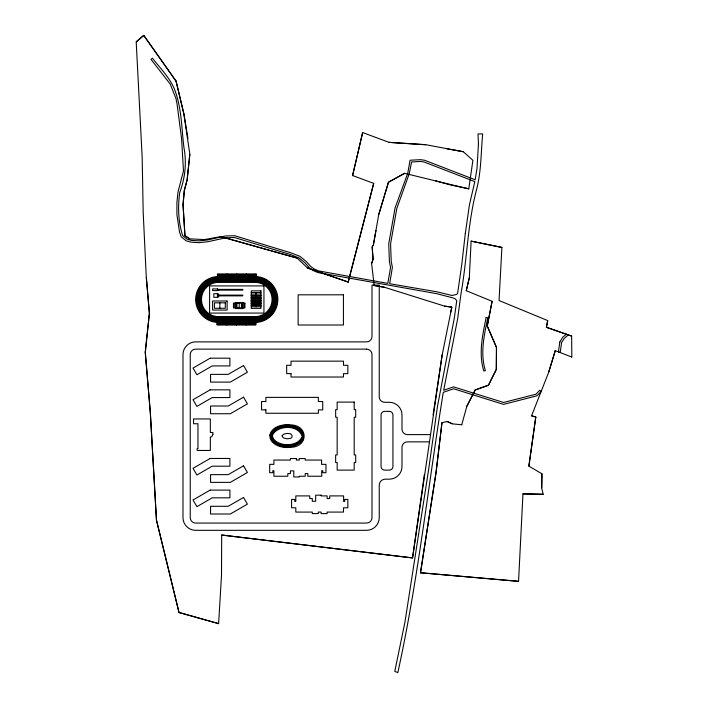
<?xml version="1.0" encoding="UTF-8"?>
<svg xmlns="http://www.w3.org/2000/svg" width="708" height="708" viewBox="0 0 708 708"><rect width="100%" height="100%" fill="white"/><g stroke="black" fill="none" stroke-linecap="round" stroke-linejoin="round"><path stroke-width="1.06" d="M450.66 312.21L451.819 307.184L442.181 354.85L412.578 557.904L221.692 535L221.498 575.471L218.613 623.66L179.027 612.5L156.468 520.141L150.264 412.401L145.22 352.265L149.353 313.281L146.291 277.527L143.175 211.958L142.175 157.397L136.202 41.852L143.706 35.4L136.299 41.852M518.557 581.33L420.446 572.754L518.557 581.33L522.964 493.865L543.169 494.29L541.673 487.83L541.921 473.767L528.832 466.112L535.788 416.977L528.929 466.13M522.964 493.865L543.169 494.29M272.695 435.889L272.695 436.332M271.969 435.854L272.217 434.464A6.284 6.284 0 0 1 272.598 433.544C278.58 422.552 305.272 425.756 302.077 438.358M492.095 301.298L487.263 326.043L496.441 347.309L487.272 326.069L492.095 301.298L466.28 290.714L469.315 277.766L471.121 241.101L501.91 247.446L499.043 300.528L547.7 320.582L546.443 327.317L571.657 336.105L571.798 357.071M187.956 138.591L183.983 114.138L176.026 80.969L183.885 114.156L189.859 154.406L187.098 179.859L184.275 190.47L183.045 204.621L184.974 235.64L189.514 238.826L204.417 239.578L220.834 236.596L297.272 258.146L307.458 267.943L348.248 282.067L307.396 268.005M425.641 144.759L389.117 142.37L425.65 144.662L463.386 151.786L472.9 160.344L468.785 188.806L451.155 185.107L435.871 180.974L468.731 188.85M441.996 422.605L436.075 472.625L420.49 572.807L435.986 472.608L441.96 422.649L447.332 421.526L452.226 423.835L461.828 424.791M444.659 306.148L451.784 307.13L444.651 306.148L384.462 287.262L374.169 285.474M433.101 414.853L442.181 354.85M375.939 230.534L373.328 244.959L372.187 246.933L373.019 259.34L371.576 263.482L373.107 259.349L372.178 246.959L373.417 244.977L378.753 214.391L388.462 182.222L404.604 173.327L435.871 180.974M463.395 151.698L446.589 148.715M384.462 287.262L374.205 285.519L371.585 263.456M501.91 247.446L471.068 241.145M301.741 437.075C298.05 446.633 279.58 447.111 273.554 438.88M466.253 290.661L469.315 277.766M404.64 173.327L388.48 182.195L378.842 214.418M531.593 415.853L535.823 417.03L531.566 415.791L548.868 371.842L555.284 350.593L548.78 371.806M461.74 424.765L466.793 406.454L475.201 389.958L466.714 406.427M220.834 236.684L297.272 258.146M272.943 434.597L273.784 432.969M352.566 175.628L362.629 132.546L389.126 142.379M373.691 183.337L348.186 282.094L373.718 183.39L352.602 175.54L362.655 132.6M555.231 350.619L571.763 357.036M547.665 320.662L546.408 327.264L571.63 336.061M447.323 421.614L452.253 423.747M301.989 438.553C296.953 448.084 275.5 447.244 272.235 437.792A5.478 5.478 0 0 1 271.961 436.101M541.894 473.723L541.762 487.821M189.54 238.746L184.903 235.684L183.045 204.621L184.363 190.487L187.186 179.876L189.771 154.415M273.943 432.747C280.89 425.313 297.245 425.269 301.758 435.243M146.379 277.518L149.441 313.281L145.308 352.265L150.353 412.392L156.468 520.141L179 612.473L218.675 623.615M217.445 274.465L256.092 274.465M217.445 274.952L256.092 274.952M217.445 275.43L256.092 275.43M217.445 289.395L242.809 289.395L242.809 290.121L217.445 290.121M251.26 292.51L260.925 292.51M217.445 293.988L218.657 293.988L218.657 294.829L217.445 294.829M251.26 294.165L260.925 294.024M217.445 295.13L242.809 295.13L242.809 295.856L217.445 295.856M251.26 295.546L260.925 295.546M251.26 295.687L260.925 295.687M217.445 296.156L218.657 296.156L218.657 297.006L217.445 297.006M251.26 297.148L260.925 297.148M251.26 297.28L260.925 297.28M251.26 298.741L260.925 298.741M251.26 298.882L260.925 298.882M251.26 300.334L260.925 300.334M251.26 300.475L260.925 300.475M251.26 301.935L260.925 301.935M251.26 302.068L260.925 302.068M235.26 303.121L243.109 303.121M251.26 303.528L260.925 303.528M251.26 303.67L260.925 303.67M251.26 305.051L260.925 305.051M251.26 305.192L260.925 305.192M251.26 306.706L260.925 306.706M235.26 307.953L243.109 307.953M217.135 323.556L255.783 323.556M217.135 324.043L255.783 324.043M217.135 324.521L255.783 324.521M430.163 434.606L407.427 434.606A5.434 5.434 0 0 1 401.994 429.172L401.994 414.985A12.682 12.682 0 0 0 389.311 402.303L384.674 402.303A5.434 5.434 0 0 1 379.24 396.869L379.24 285.112L371.992 285.112L371.992 336.45A5.434 5.434 0 0 1 366.558 341.884L195.673 341.884A12.682 12.682 0 0 0 182.991 354.566L182.991 517.636A12.682 12.682 0 0 0 195.673 530.319L366.558 530.319A12.682 12.682 0 0 0 379.24 517.636L379.24 485.21A6.036 6.036 0 0 1 385.276 479.166L389.311 479.166A12.682 12.682 0 0 0 401.994 466.492L401.994 447.288A5.434 5.434 0 0 1 407.427 441.854L429.101 441.854M221.639 535.053L412.525 557.948L424.384 474.378M273.412 438.65L272.828 437.225M256.163 292.51L256.163 306.706M256.022 292.51L256.022 306.706M246.428 273.978L246.428 275.916M246.119 323.078L246.119 325.007M242.056 303.121L242.056 307.953M241.446 303.121L241.446 307.953M239.189 302.511L239.189 308.555M236.923 303.121L236.923 307.953M236.773 273.978L236.773 275.916M236.454 323.078L236.454 325.007M236.322 303.121L236.322 307.953M227.109 273.978L227.109 275.916M226.799 323.078L226.799 325.007M219.861 302.82L219.861 308.254M218.657 289.395L218.657 290.121M218.657 295.13L218.657 295.856M271.244 436.075L271.244 436.101A6.204 6.204 0 0 0 271.536 437.96C277.094 448.934 296.537 448.907 302.767 438.588A6.31 6.31 0 0 0 302.935 433.995C300.643 425.243 279.129 423.234 272.996 431.615A9.408 9.408 0 0 0 272.792 431.88L272.491 432.287A8.16 8.16 0 0 0 272.12 432.88L272.022 433.075A7.372 7.372 0 0 0 271.775 433.597L271.553 434.172A6.248 6.248 0 0 0 271.244 435.898L271.244 436.048M270.518 436.048C273.518 449.748 296.36 450.208 303.228 439.323C306.829 422.136 273.111 420.251 270.518 436.048M496.432 347.292L496.281 369.372L488.414 385.179L475.174 389.975L488.467 385.24L496.37 369.399L496.529 347.292M478.449 143.945L476.997 168.477L475.156 179.788L424.499 160.22L420.366 159.689L410.056 160.22L407.764 173.212L395.073 207.904L388.727 243.826L389.418 261.783L390.568 267.359L387.816 283.404L318.432 270.872L313.998 268.89L310.555 266.288L306.201 261.473L299.856 256.278L290.917 252.844L234.675 235.72L225.737 235.95L207.32 240.003L198.683 240.844L191.425 240.384L186.992 239.162L182.637 235.569C178.212 221.728 177.735 206.807 179.735 192.47C185.16 177.938 186.797 162.831 183.93 147.459C181.549 128.228 181.691 108.041 174.69 89.766C169.867 77.685 160.265 68.357 152.45 58.206L150.999 59.357L170.177 84.04L175.911 98.323L176.982 103.518L181.567 138.52L183.478 171L177.974 192.089L176.903 202.709L176.903 214.48L179.425 231.525L181.106 236.64L186.151 240.844L191.116 242.145L198.683 242.676L207.621 241.764L226.038 237.791L234.366 237.481L290.386 254.526L298.944 257.88L304.9 262.774L309.334 267.668L313.078 270.491L317.892 272.553L436.571 293.652L452.465 297.776L455.058 298.688L456.74 300.679L454.297 318.104L437.482 406.365L428.473 470.625L404.932 622.244L394.772 671.379L397.825 672.6C418.163 580.109 428.083 485.706 443.296 392.303L453.607 388.789L503.512 404.374L536.983 395.816L541.107 391.542L539.744 390.25L535.991 394.214L503.583 402.463L453.536 386.878L443.677 390.241L457.66 318.715L460.943 294.032C467.103 259.588 467.572 224.224 476.378 190.257C481.325 171.876 480.936 152.751 482.652 133.936L477.989 133.936L478.449 143.945M269.863 435.075C269.244 442.597 277.704 446.686 284.085 447.323A26.594 26.594 0 0 0 290.448 447.323C308.67 447.111 308.67 425.092 290.448 424.88A26.594 26.594 0 0 0 284.085 424.88C278.2 425.596 271.093 428.614 269.863 435.075M282.085 435.863L283.227 437.765L286.315 438.695A10.107 10.107 0 0 0 288.696 438.633C293.776 438.827 292.9 432.898 288.209 433.508A10.107 10.107 0 0 0 285.837 433.561L283.227 434.438L282.085 435.863M465.298 233.587L461.784 264.456L457.58 293.572L456.288 294.493L452.005 295.484L436.951 291.811L389.648 283.713L392.4 267.359L391.25 261.553L390.568 243.897L396.834 208.364L409.286 173.522L411.578 161.982L420.295 161.451L424.039 161.982L474.829 181.611L469.431 204.851L465.298 233.587M559.833 341.946L558.453 351.876L560.214 352.566L561.586 342.557L564.188 338.504L568.312 334.911L566.329 334.229L562.736 337.282L559.833 341.946M486.166 317.414C482.635 334.99 478.36 353.274 483.794 370.983L485.396 370.673C479.989 353.177 484.237 335.088 487.768 317.715L486.166 317.414M212.869 434.624L211.603 436.933L210.329 436.933L210.329 450.447L197.169 450.447L197.169 448.518L197.957 448.518L197.957 423.747L193.576 423.747L193.576 418.941L210.329 418.941L210.329 432.5L212.869 432.5L212.869 434.624M143.777 35.409L175.947 81.004L143.777 35.409M210.143 358.186L193.036 368.063L196.904 374.762L212.214 365.921L229.905 365.921L229.905 358.186L210.143 358.186M243.543 365.532L228.233 374.373L210.55 374.373L210.55 382.099L230.304 382.099L247.411 372.222L243.543 365.532M210.143 389.834L193.036 399.71L196.904 406.401L212.214 397.56L229.905 397.56L229.905 389.834L210.143 389.834M243.543 397.17L228.233 406.011L210.55 406.011L210.55 413.738L230.304 413.738L247.411 403.861L243.543 397.17M210.143 458.457L193.036 468.333L196.904 475.033L212.214 466.191L229.905 466.191L229.905 458.457L210.143 458.457M243.543 465.802L228.233 474.643L210.55 474.643L210.55 482.369L230.304 482.369L247.411 472.493L243.543 465.802M210.143 490.104L193.036 499.981L196.904 506.671L212.214 497.83L229.905 497.83L229.905 490.104L210.143 490.104M243.543 497.441L228.233 506.282L210.55 506.282L210.55 514.008L230.304 514.008L247.411 504.131L243.543 497.441M291.015 373.62L286.669 373.647L286.669 365.293L291.015 365.293L291.015 361.151L343.495 361.151L343.495 365.293L347.84 365.293L347.84 373.647L343.495 373.647L343.495 377.028L291.015 377.028L291.015 373.62M265.889 409.852L261.544 409.879L261.544 401.516L265.889 401.516L265.889 397.374L318.361 397.374L318.361 401.516L322.715 401.516L322.715 409.879L318.361 409.879L318.361 413.26L265.889 413.26L265.889 409.852M256.092 273.978L217.445 273.978L217.445 275.916L256.092 275.916L256.092 273.978M254.889 276.518L218.657 276.518A22.975 22.975 0 0 0 195.682 299.493A22.975 22.975 0 0 0 218.657 322.467L254.889 322.467A22.975 22.975 0 0 0 277.863 299.493A22.975 22.975 0 0 0 254.889 276.518M254.889 277.244L218.657 277.244A22.249 22.249 0 0 0 196.399 299.493A22.249 22.249 0 0 0 218.657 321.751L254.889 321.751A22.249 22.249 0 0 0 277.138 299.493A22.249 22.249 0 0 0 254.889 277.244M254.889 277.97L218.657 277.97A21.523 21.523 0 0 0 197.125 299.493A21.523 21.523 0 0 0 218.657 321.025L254.889 321.025A21.523 21.523 0 0 0 276.412 299.493A21.523 21.523 0 0 0 254.889 277.97M254.889 278.695L218.657 278.695A20.806 20.806 0 0 0 197.851 299.493A20.806 20.806 0 0 0 218.657 320.299L254.889 320.299A20.806 20.806 0 0 0 275.686 299.493A20.806 20.806 0 0 0 254.889 278.695M254.889 279.421L218.657 279.421A20.081 20.081 0 0 0 198.576 299.493A20.081 20.081 0 0 0 218.657 319.574L254.889 319.574A20.081 20.081 0 0 0 274.961 299.493A20.081 20.081 0 0 0 254.889 279.421M254.889 280.138L218.657 280.138A19.355 19.355 0 0 0 199.302 299.493A19.355 19.355 0 0 0 218.657 318.848L254.889 318.848A19.355 19.355 0 0 0 274.235 299.493A19.355 19.355 0 0 0 254.889 280.138M254.889 280.864L218.657 280.864A18.629 18.629 0 0 0 200.028 299.493A18.629 18.629 0 0 0 218.657 318.122L254.889 318.122A18.629 18.629 0 0 0 273.518 299.493A18.629 18.629 0 0 0 254.889 280.864M254.889 281.589L218.657 281.589A17.904 17.904 0 0 0 200.753 299.493A17.904 17.904 0 0 0 218.657 317.396L254.889 317.396A17.904 17.904 0 0 0 272.792 299.493A17.904 17.904 0 0 0 254.889 281.589M254.889 282.315L218.657 282.315A17.178 17.178 0 0 0 201.479 299.493A17.178 17.178 0 0 0 218.657 316.671L254.889 316.671A17.178 17.178 0 0 0 272.067 299.493A17.178 17.178 0 0 0 254.889 282.315M263.942 285.908L209.595 285.908L209.595 313.078L263.942 313.078L263.942 285.908M217.445 288.926L212.612 288.926L212.612 290.59L217.445 290.59L217.445 288.926M260.925 290.855L251.26 290.855L251.26 308.361L260.925 308.361L260.925 290.855M217.445 293.687L213.825 293.687L213.825 297.307L217.445 297.307L217.445 293.687M343.424 294.811L298.13 294.811L298.13 325.007L343.424 325.007L343.424 294.811M227.109 301.006L212.612 301.006L212.612 310.06L227.109 310.06L227.109 301.006M243.109 302.511L235.26 302.511L235.26 308.555L243.109 308.555L243.109 302.511M225.294 302.82L214.427 302.82L214.427 308.254L225.294 308.254L225.294 302.82M234.056 303.121L233.445 303.121L233.445 307.953L234.056 307.953L234.056 303.121M244.924 303.121L244.322 303.121L244.322 307.953L244.924 307.953L244.924 303.121M255.783 323.078L217.135 323.078L217.135 325.007L255.783 325.007L255.783 323.078M366.558 349.132L195.673 349.132A5.434 5.434 0 0 0 190.24 354.566L190.24 517.636A5.434 5.434 0 0 0 195.673 523.07L366.558 523.07A5.434 5.434 0 0 0 371.992 517.636L371.992 354.566A5.434 5.434 0 0 0 366.558 349.132M354.195 402.091L337.167 402.091L337.167 409.649L335.654 409.649L335.654 417.26L337.167 417.26L337.167 454.943L335.654 454.943L335.654 462.545L337.167 462.545L337.167 470.112L354.195 470.112L354.195 462.545L355.699 462.545L355.699 454.943L354.195 454.943L354.195 417.26L355.699 417.26L355.699 409.649L354.195 409.649L354.195 402.091M389.311 411.357L384.674 411.357A3.62 3.62 0 0 0 381.054 414.985L381.054 466.492A3.62 3.62 0 0 0 384.674 470.112L389.311 470.112A3.62 3.62 0 0 0 392.94 466.492L392.94 414.985A3.62 3.62 0 0 0 389.311 411.357M296.369 458.545L290.395 458.545L290.395 460.058L273.908 460.058L273.908 464.351L269.677 464.351L269.677 472.705L272.819 472.705L272.819 470.714L273.908 470.714L273.908 476.236L287.829 476.236L287.829 473.581L290.395 473.581L290.395 470.864L293.767 470.864L293.767 476.962L299.254 476.962L299.254 476.236L305.228 476.236L305.228 473.581L307.794 473.581L307.794 476.236L321.715 476.236L321.715 470.714L322.804 470.714L322.804 472.705L325.946 472.705L325.946 464.351L321.591 464.351L321.591 460.058L305.228 460.058L305.228 458.545L299.254 458.545L299.254 460.058L296.369 460.058L296.369 458.545M321.149 495.175L315.671 495.175L315.671 501.273L312.29 501.273L312.29 498.556L309.723 498.556L309.723 495.901L295.811 495.901L295.811 501.423L294.723 501.423L294.723 499.432L291.581 499.432L291.581 507.786L295.811 507.786L295.811 512.079L312.29 512.079L312.29 513.592L318.273 513.592L318.273 512.079L321.149 512.079L321.149 513.592L327.131 513.592L327.131 512.079L343.495 512.079L343.495 507.786L347.84 507.786L347.84 499.432L344.699 499.432L344.699 501.423L343.61 501.423L343.61 495.901L329.698 495.901L329.698 498.556L327.131 498.556L327.131 495.901L321.149 495.901L321.149 495.175"/></g></svg>
